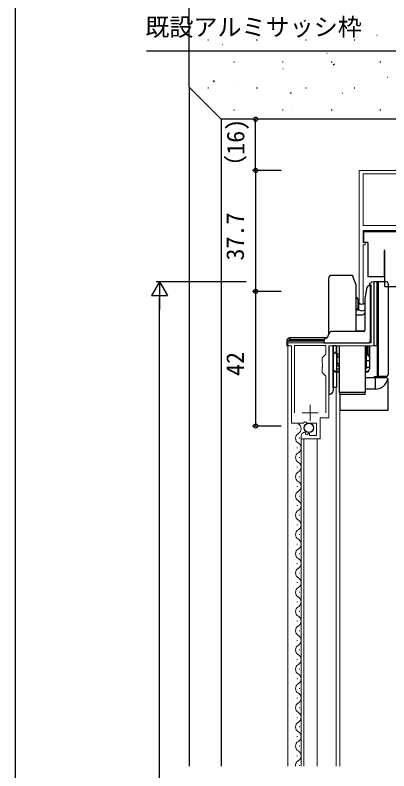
# Model space of a CAD drawing. Units: millimetres, scale not verified. Extents: x -437 to 438, y -331 to 329.
# Drawn here: x -436.9 to -320.4, y -27.7 to 207.9 of the extents above; entities that cross this region are included whole.
import ezdxf
from ezdxf.enums import TextEntityAlignment as Align

# ---------------------------------------------------------------- set-up
doc = ezdxf.new("R2010")
doc.units = ezdxf.units.MM
doc.header["$LTSCALE"] = 2
doc.layers.add('0-2_YKK_11', color=7, linetype='Continuous', lineweight=18)
doc.layers.add('0-4_YKK_12', color=2, linetype='Continuous', lineweight=18)
for name, color, linetype in [('0-5_YKK_13', 4, 'Continuous'), ('0-7_YKK_D', 6, 'Continuous'), ('0-8_YKK_ZWAK', 7, 'Continuous'), ('0-9_YSS_K', 3, 'Continuous'), ('0-A_YSS_KE', 3, 'Continuous')]:
    doc.layers.add(name, color=color, linetype=linetype)
doc.styles.add('ＭＳ ゴシック', font='')
doc.styles.get('ＭＳ ゴシック').set_extended_font_data('MS Gothic')

msp = doc.modelspace()

# ---------------------------------------------------------------- linework, layer by layer
at = {"layer": '0-2_YKK_11'}
for p, q in [((-344.9, 86.403), (-344.9, 81.403)), ((-347.4, 83.903), (-342.4, 83.903))]:
    msp.add_line(p, q, dxfattribs=at)
at = {"layer": '0-2_YKK_11', "color": 211}
for points in [[(-309.3, 140.8), (-328.4, 140.8), (-328.4, 137), (-327.7, 137), (-327.7, 136.3), (-328.4, 136.3), (-328.4, 117.8), (-329.6, 117.8), (-329.6, 159.5), (-306.3, 159.5)], [(-304.872, 142.3), (-328.4, 142.3), (-328.4, 158.4), (-309.2, 158.4), (-309.2, 155.8), (-301.1, 155.8), (-301.1, 147.977)]]:
    msp.add_lwpolyline(points, dxfattribs=at)
at = {"layer": '0-2_YKK_11'}
for points in [[(-347.7, 76.607), (-347.7, 75.803), (-341.8, 75.803), (-341.8, 82.403), (-339.1, 82.403), (-339.1, 104.803), (-324.9, 104.803), (-324.9, 124.803), (-325.7, 124.803), (-326.5, 124.003), (-326.3, 123.803), (-325.9, 123.803), (-325.9, 105.803)], [(-325.9, 105.803), (-351.9, 105.803), (-351.9, 104.803), (-350.7, 104.803), (-350.7, 80.703), (-347.068, 80.703), (-346.528, 81.156), (-346.2, 81.003), (-345.9, 80.703), (-342.9, 80.703), (-342.9, 76.903), (-345.1, 76.903), (-345.1, 77.537), (-345.347, 77.639), (-345.924, 77.062), (-346.392, 77.332), (-346.307, 77.651), (-346.518, 77.902)], [(-340, 83.903), (-340, 95.353), (-341.2, 96.553), (-341.2, 98.132), (-341.057, 98.324), (-341.057, 99.282), (-341.2, 99.474), (-341.2, 101.053), (-340, 102.253), (-340, 104.903), (-349.8, 104.903), (-349.8, 83.903)]]:
    msp.add_lwpolyline(points, dxfattribs=at)
msp.add_arc((-346.4, 76.607), 1.3, 95.2159, 180.00002, dxfattribs=at)
at = {"layer": '0-4_YKK_12'}
for p, q in [((-351.9, -26.201), (-351.9, 104.803)), ((-336.8, -26.201), (-336.8, 91.803)), ((-335.6, 88.937), (-335.6, -26.201)), ((-348.96, 78.898), (-348.96, 79.098)), ((-348.2, 75.898), (-348.2, 76.098)), ((-347.7, -26.201), (-347.7, 76.302)), ((-346.9, -26.201), (-346.9, 75.803)), ((-342.7, -26.201), (-342.7, 75.803)), ((-348.96, 72.898), (-348.96, 73.098)), ((-348.2, 69.898), (-348.2, 70.098)), ((-348.96, 66.898), (-348.96, 67.098)), ((-348.2, 63.898), (-348.2, 64.098)), ((-348.96, 60.898), (-348.96, 61.098)), ((-348.2, 57.898), (-348.2, 58.098)), ((-348.96, 54.898), (-348.96, 55.098)), ((-348.2, 51.898), (-348.2, 52.098)), ((-348.96, 48.898), (-348.96, 49.098)), ((-348.2, 45.898), (-348.2, 46.098)), ((-348.96, 42.898), (-348.96, 43.098)), ((-348.2, 39.898), (-348.2, 40.098)), ((-348.96, 36.898), (-348.96, 37.098)), ((-348.2, 33.898), (-348.2, 34.098)), ((-348.96, 30.898), (-348.96, 31.098)), ((-348.2, 27.898), (-348.2, 28.098)), ((-348.96, 24.898), (-348.96, 25.098)), ((-348.2, 21.898), (-348.2, 22.098)), ((-348.96, 18.898), (-348.96, 19.098)), ((-348.2, 15.898), (-348.2, 16.098)), ((-348.96, 12.898), (-348.96, 13.098)), ((-348.2, 9.898), (-348.2, 10.098)), ((-348.96, 6.898), (-348.96, 7.098)), ((-348.2, 3.898), (-348.2, 4.098)), ((-348.96, 0.898), (-348.96, 1.098)), ((-348.2, -2.102), (-348.2, -1.902)), ((-348.96, -5.102), (-348.96, -4.902)), ((-348.2, -8.102), (-348.2, -7.902)), ((-348.96, -11.102), (-348.96, -10.902)), ((-348.2, -14.102), (-348.2, -13.902)), ((-348.96, -17.102), (-348.96, -16.902)), ((-348.2, -20.102), (-348.2, -19.902)), ((-348.96, -23.102), (-348.96, -22.902)), ((-348.2, -26.102), (-348.2, -25.902))]:
    msp.add_line(p, q, dxfattribs=at)
for centre, start, end in [((-349.418, 78.998), 299.20255, 60.79746), ((-347.741, 75.998), 119.20255, 240.79746), ((-349.418, 72.998), 299.20255, 60.79746), ((-347.741, 69.998), 119.20255, 240.79746), ((-349.418, 66.998), 299.20255, 60.79746), ((-347.741, 63.998), 119.20255, 240.79746), ((-349.418, 60.998), 299.20255, 60.79746), ((-347.741, 57.998), 119.20255, 240.79746), ((-349.418, 54.998), 299.20255, 60.79746), ((-347.741, 51.998), 119.20255, 240.79746), ((-349.418, 48.998), 299.20255, 60.79746), ((-347.741, 45.998), 119.20255, 240.79746), ((-349.418, 42.998), 299.20255, 60.79746), ((-347.741, 39.998), 119.20255, 240.79746), ((-349.418, 36.998), 299.20255, 60.79746), ((-347.741, 33.998), 119.20255, 240.79746), ((-349.418, 30.998), 299.20255, 60.79746), ((-347.741, 27.998), 119.20255, 240.79746), ((-349.418, 24.998), 299.20255, 60.79746), ((-347.741, 21.998), 119.20255, 240.79746), ((-349.418, 18.998), 299.20255, 60.79746), ((-347.741, 15.998), 119.20255, 240.79746), ((-349.418, 12.998), 299.20255, 60.79746), ((-347.741, 9.998), 119.20255, 240.79746), ((-349.418, 6.998), 299.20255, 60.79746), ((-347.741, 3.998), 119.20255, 240.79746), ((-349.418, 0.998), 299.20255, 60.79746), ((-347.741, -2.002), 119.20255, 240.79746), ((-349.418, -5.002), 299.20255, 60.79746), ((-347.741, -8.002), 119.20255, 240.79746), ((-349.418, -11.002), 299.20255, 60.79746), ((-347.741, -14.002), 119.20255, 240.79746), ((-349.418, -17.002), 299.20255, 60.79746), ((-347.741, -20.002), 119.20255, 240.79746), ((-349.418, -23.002), 299.20255, 60.79746), ((-347.741, -26.002), 119.20255, 186.67702)]:
    msp.add_arc(centre, 1.718, start, end, dxfattribs=at)
at = {"layer": '0-5_YKK_13'}
for p, q in [((-328.2, 137), (-328.2, 140.5)), ((-326.9, 137), (-328.2, 137)), ((-326.9, 137), (-326.9, 126.3)), ((-321.6, 134.5), (-321.8, 134.5)), ((-321.8, 134.5), (-321.8, 126.3)), ((-321.6, 123.3), (-321.6, 134.5)), ((-339.2, 125.8), (-339.2, 108.3)), ((-331.902, 126.8), (-338.2, 126.8)), ((-321.8, 126.3), (-326.9, 126.3)), ((-330.6, 109.3), (-330.6, 123.798)), ((-327.712, 119.53), (-327.089, 123.086)), ((-326.38, 123.5), (-326.598, 123.5)), ((-326.1, 123.5), (-326.38, 123.5)), ((-326.1, 123), (-326.1, 123.5)), ((-326.1, 106.3), (-326.1, 123)), ((-324.9, 104.803), (-324.9, 124.803)), ((-323.6, 124.803), (-324.9, 124.803)), ((-321.1, 124.803), (-323.6, 124.803)), ((-323.6, 95.303), (-323.6, 124.803)), ((-321.6, 123.3), (-310, 123.3)), ((-320.6, 124.303), (-320.6, 95.803)), ((-330.6, 119.953), (-329.95, 119.303)), ((-329.95, 118.103), (-329.682, 118.103)), ((-327.817, 118.103), (-327.711, 118.103)), ((-330.6, 116.291), (-329.95, 116.666)), ((-330.6, 116.089), (-329.682, 116.089)), ((-327.817, 116.089), (-327.708, 116.089)), ((-330.6, 114.488), (-328.55, 114.488)), ((-328.166, 109.3), (-338.2, 109.3)), ((-330.6, 109.447), (-328.55, 109.447)), ((-328.549, 109.447), (-328.55, 109.447)), ((-352.2, 106.303), (-351.7, 106.303)), ((-352.2, 106.303), (-352.2, 104.803)), ((-340.6, 106.303), (-351.7, 106.303)), ((-339.774, 107.303), (-351.2, 107.303)), ((-339.2, 108.3), (-339.2, 108.208)), ((-351.7, 104.803), (-352.2, 104.803)), ((-339.6, 105.8), (-326.6, 105.8)), ((-339.1, 104.503), (-339.1, 91.8)), ((-337.7, 91.8), (-337.7, 104.803)), ((-337.7, 104.803), (-337.7, 91.803)), ((-336.7, 104.803), (-337.7, 104.803)), ((-336.7, 104.803), (-336.7, 91.803)), ((-335.7, 90.3), (-335.7, 104.801)), ((-327.7, 104.801), (-327.7, 90.3)), ((-327.55, 103.203), (-327.55, 104.801)), ((-327.4, 104.801), (-327.4, 97.603)), ((-327.1, 104.801), (-327.1, 102.103)), ((-326.65, 104.801), (-326.65, 101.753)), ((-326.4, 104.801), (-326.4, 97.603)), ((-324.1, 104.803), (-324.033, 104.803)), ((-337.2, 102.603), (-337.7, 102.103)), ((-337.2, 102.603), (-336.7, 102.603)), ((-335.7, 102.203), (-336.7, 102.203)), ((-336.55, 102.203), (-336.55, 100.059)), ((-327.55, 103.203), (-327.7, 103.203)), ((-327.55, 101.728), (-327.55, 103.203)), ((-327.55, 101.728), (-327.55, 99.274)), ((-327.1, 102.203), (-327.4, 102.203)), ((-327.4, 102.103), (-327.1, 102.103)), ((-327.4, 101.703), (-327.4, 97.774)), ((-327.1, 102.103), (-326.4, 101.403)), ((-336.55, 99.274), (-336.55, 100.059)), ((-327.55, 98.937), (-327.55, 99.274)), ((-326.4, 100.103), (-327.4, 100.103)), ((-337.414, 96.903), (-335.7, 96.903)), ((-336.7, 97.603), (-335.7, 97.603)), ((-327.7, 97.603), (-327.4, 97.603)), ((-327.7, 96.903), (-326.686, 96.903)), ((-326.4, 98.103), (-327.4, 98.103)), ((-335.7, 96.603), (-336.7, 96.603)), ((-327.4, 96.603), (-327.7, 96.603)), ((-324.9, 94.803), (-327.7, 94.803)), ((-324.9, 95.303), (-324.9, 94.803)), ((-324.9, 95.303), (-324.033, 95.303)), ((-324.6, 94.803), (-324.9, 94.803)), ((-321.1, 94.803), (-324.6, 94.803)), ((-324.6, 94.803), (-324.6, 91.303)), ((-321.1, 95.303), (-323.6, 95.303)), ((-339.1, 91.8), (-339.1, 89.8)), ((-339.1, 89.8), (-338.7, 89.8)), ((-336.7, 91.803), (-337.7, 91.803)), ((-337.7, 91.8), (-337.7, 90.8)), ((-327.7, 90.3), (-335.7, 90.3)), ((-335.7, 90.3), (-335.7, 89.8)), ((-335.6, 89.8), (-335.6, 84.803)), ((-324.6, 91.303), (-327.7, 91.303))]:
    msp.add_line(p, q, dxfattribs=at)
for points in [[(-328.2, 140.5), (-309.3, 140.5), (-309.3, 135.5)], [(-330.6, 123.798), (-331.366, 125.902), (-331.621, 126.602)], [(-324.1, 124.803), (-324.1, 104.803), (-324.9, 104.803)], [(-329.95, 116.666), (-329.95, 118.303), (-329.95, 119.303)], [(-329.682, 116.089), (-329.682, 116.723), (-329.682, 118.103)], [(-327.701, 109.8), (-327.706, 114.005), (-327.712, 119.53)], [(-351.2, 107.303), (-351.2, 106.803), (-340.464, 106.803)], [(-340.6, 106.3), (-340.6, 105.8), (-339.6, 105.8)], [(-336.75, 104.803), (-336.75, 102.703), (-337.2, 102.703)], [(-327.4, 101.703), (-327.4, 104.801), (-327.4, 97.774)], [(-327.1, 104.801), (-327.1, 102.203), (-326.65, 101.753)], [(-324.033, 104.803), (-324.033, 95.303), (-323.6, 95.303)], [(-335.7, 101.205), (-335.868, 101.251), (-336.024, 101.33), (-336.164, 101.435), (-336.284, 101.562), (-336.382, 101.707), (-336.458, 101.864), (-336.512, 102.031), (-336.541, 102.203)], [(-336.55, 100.059), (-336.534, 99.882), (-336.488, 99.711), (-336.411, 99.551), (-336.308, 99.407), (-336.181, 99.283), (-336.034, 99.184), (-335.872, 99.112), (-335.7, 99.071)], [(-335.7, 98.319), (-335.967, 98.39), (-336.204, 98.54), (-336.39, 98.747), (-336.51, 98.999), (-336.55, 99.274)], [(-327.55, 99.274), (-327.568, 99.135), (-327.62, 99.004), (-327.7, 98.888)], [(-327.55, 98.937), (-327.567, 98.749), (-327.617, 98.567), (-327.7, 98.396)], [(-335.6, 84.803), (-320.6, 84.803), (-320.6, 94.303)], [(-335.7, 89.8), (-327.7, 89.8), (-327.7, 90.3)]]:
    msp.add_lwpolyline(points, dxfattribs=at)
msp.add_circle((-345.3, 79.25), 1.45, dxfattribs=at)
for centre, radius, start, end in [((-338.2, 125.8), 1, 90, 180), ((-331.902, 126.5), 0.3, 20, 90), ((-326.598, 123), 0.5, 89.98967, 170.0568), ((-321.1, 124.303), 0.5, 0, 90), ((-328.75, 119.403), 1.6, 234.34091, 305.65909), ((-338.2, 108.3), 1, 90, 180), ((-328.202, 109.8), 0.5, 270.00635, 359.92095), ((-328.202, 109.8), 0.5, 270.04983, 359.89656), ((-351.2, 106.303), 1, 90, 180), ((-351.2, 106.303), 0.5, 90, 180), ((-339.6, 106.3), 1, 107.4576, 180), ((-340.2, 108.208), 1, 287.4576, 0), ((-326.6, 106.3), 0.5, 270, 0), ((-327.75, 101.703), 0.35, 278.21321, 0), ((-336.7, 97.603), 1, 180, 270), ((-327.4, 97.603), 1, 270, 0), ((-324.6, 95.303), 4, 270, 349.26743), ((-321.1, 95.803), 0.5, 270, 0), ((-321.1, 94.303), 0.5, 30.67705, 90), ((-321.1, 94.303), 0.5, 0, 30.67705), ((-338.7, 90.8), 1, 270, 0)]:
    msp.add_arc(centre, radius, start, end, dxfattribs=at)
for centre, major_axis, ratio, start_param, end_param in [((-328.75, 117.59), (0, 1.848), 0.866025, 2.5192242, 3.7639611), ((-328.55, 116.276), (0, 1.788), 0.559193, 3.1415927, 4.1429807), ((-328.55, 110.198), (-1, 0), 0.750591, 1.5707963, 2.583836), ((-327.9, 97.774), (0.5, 0), 0.34202, 5.1239058, 7.4424648)]:
    msp.add_ellipse(centre, major_axis=major_axis, ratio=ratio, start_param=start_param, end_param=end_param, dxfattribs=at)
at = {"layer": '0-7_YKK_D'}
for p, q in [((-361.9, 159.5), (-361.9, 175.5)), ((-353.9, 159.5), (-362.9, 159.5)), ((-353.9, 159.5), (-362.9, 159.5)), ((-361.9, 159.5), (-361.9, 121.8)), ((-391.9, 124.803), (-394.4, 120.473)), ((-364.9, 124.803), (-392.9, 124.803)), ((-391.9, 124.803), (-389.4, 120.473)), ((-391.9, 124.803), (-391.9, 116.143)), ((-394.4, 120.473), (-389.4, 120.473)), ((-353.9, 121.8), (-362.9, 121.8)), ((-353.9, 121.8), (-362.9, 121.8)), ((-361.9, 121.8), (-361.9, 79.8)), ((-391.9, -203.7), (-391.9, 119.803)), ((-353.9, 79.8), (-362.9, 79.8))]:
    msp.add_line(p, q, dxfattribs=at)
msp.add_lwpolyline([(-299.6, 186.976), (-301.062, 189.065), (-306.38, 196.659), (-395.923, 196.659)], dxfattribs=at)
for centre in [(-361.9, 175.5), (-361.9, 159.5), (-361.9, 159.5), (-361.9, 121.8), (-361.9, 121.8), (-361.9, 79.8)]:
    msp.add_circle(centre, 0.637, dxfattribs=at)
at = {"layer": '0-8_YKK_ZWAK'}
msp.add_line((-436.9, 293.8), (-436.9, -331.2), dxfattribs=at)
at = {"layer": '0-9_YSS_K'}
for p, q in [((-346.741, 206.068), (-346.324, 206.344)), ((-356.626, 204.306), (-356.578, 204.322)), ((-324.079, 201.626), (-324.032, 201.643)), ((-376.802, 200.2), (-376.552, 200.2)), ((-372.226, 198.781), (-372.179, 198.798)), ((-361.602, 200.2), (-361.352, 200.2)), ((-346.402, 200.2), (-346.152, 200.2)), ((-331.202, 200.2), (-330.952, 200.2)), ((-339.68, 196.102), (-339.633, 196.118)), ((-368.727, 193.325), (-368.477, 193.325)), ((-353.527, 193.325), (-353.277, 193.325)), ((-338.327, 193.325), (-338.077, 193.325)), ((-323.127, 193.325), (-322.877, 193.325)), ((-353.396, 191.245), (-353.348, 191.261)), ((-337.717, 192.452), (-337.3, 192.728)), ((-320.849, 188.565), (-320.802, 188.582)), ((-375.176, 187.247), (-374.76, 187.523)), ((-367.347, 186.304), (-367.299, 186.321)), ((-382.602, 185.5), (-382.602, -26.201)), ((-376.802, 185.25), (-376.552, 185.25)), ((-361.602, 185.25), (-361.352, 185.25)), ((-351.163, 183.552), (-350.746, 183.828)), ((-346.402, 185.25), (-346.152, 185.25)), ((-331.202, 185.25), (-330.952, 185.25)), ((-334.8, 183.625), (-334.753, 183.642)), ((-368.727, 178.375), (-368.477, 178.375)), ((-353.527, 178.375), (-353.277, 178.375)), ((-350.401, 178.1), (-350.354, 178.117)), ((-338.327, 178.375), (-338.077, 178.375)), ((-323.127, 178.375), (-322.877, 178.375)), ((-372.602, 175.5), (-372.602, -26.201))]:
    msp.add_line(p, q, dxfattribs=at)
at = {"layer": '0-A_YSS_KE'}
msp.add_line((-382.602, 185.5), (-382.602, 243.8), dxfattribs=at)
msp.add_lwpolyline([(-299.6, 175.5), (-299.6, 185.5), (-309.6, 185.5), (-309.6, 175.5), (-372.602, 175.5), (-382.602, 185.5)], dxfattribs=at)

# ---------------------------------------------------------------- texts
at = {"layer": '0-7_YKK_D', "style": 'ＭＳ ゴシック'}
msp.add_text('既設アルミサッシ枠', height=5.499, dxfattribs=at).set_placement((-396.297, 199.809), align=Align.BOTTOM_LEFT)
for s, p in [('（16)', (-363.767, 156.889)), ('37.7', (-363.9, 131.424)), ('42', (-363.9, 95.431))]:
    msp.add_text(s, height=5.499, rotation=90, dxfattribs=at).set_placement(p, align=Align.BOTTOM_LEFT)

doc.saveas('drawing.dxf')
